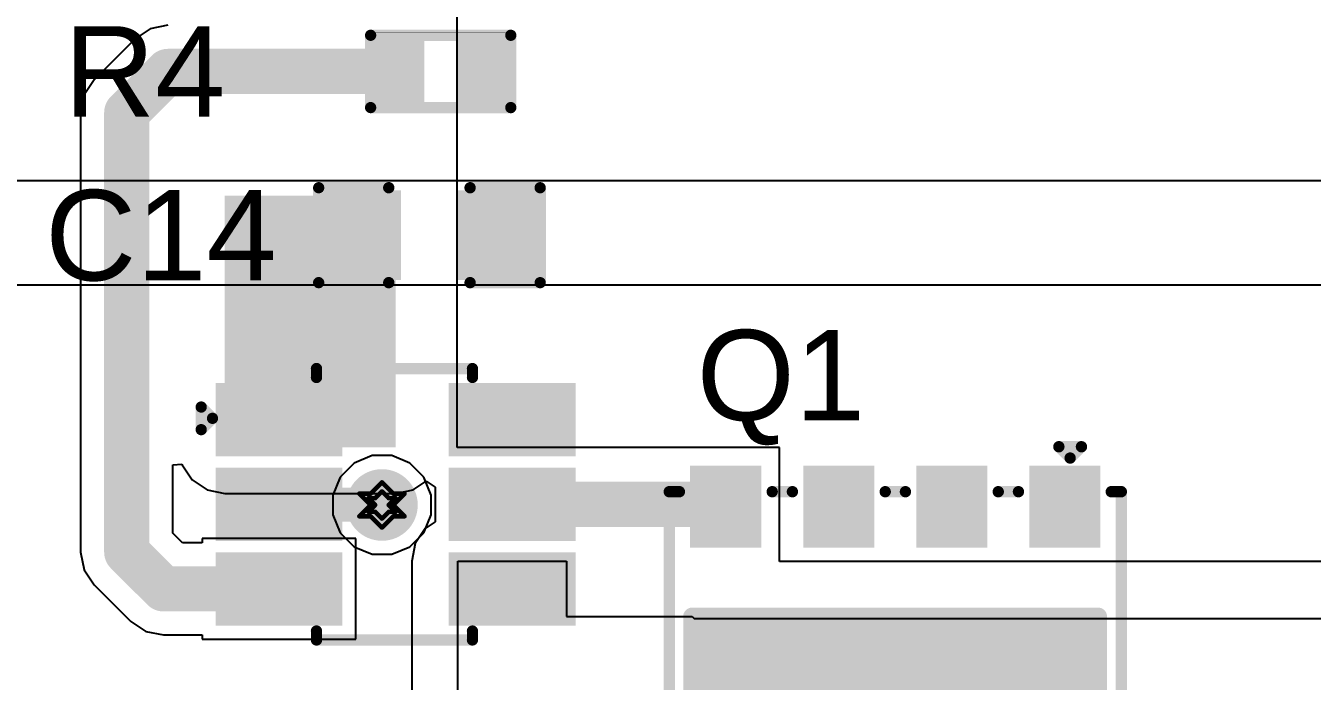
# Model space of a CAD drawing. Header units: inches. Extents: x -5 to 5328, y -4 to 5281.
# Drawn here: x 117.92 to 132.38, y 74.85 to 82.21 of the extents above; entities that cross this region are included whole.
import ezdxf

# ---------------------------------------------------------------- set-up
doc = ezdxf.new("R2010")
doc.units = ezdxf.units.IN
for name, color, linetype in [('Bottom Layer', 5, 'Continuous'), ('Bottom Solder', 6, 'Continuous'), ('Drill Drawing', 1, 'Continuous'), ('Layer 1', 16, 'Continuous'), ('Layer 2', 76, 'Continuous'), ('Top Layer', 1, 'Continuous'), ('Top Overlay', 2, 'Continuous'), ('Top Paste', 8, 'Continuous'), ('Top Solder', 216, 'Continuous'), ('Via Holes', 16, 'Continuous')]:
    doc.layers.add(name, color=color, linetype=linetype)
doc.styles.add('Arial', font='', dxfattribs={"height": 0.2})
doc.styles.get('Arial').set_extended_font_data('Arial')

# ---------------------------------------------------------------- blocks, each defined once
blk = doc.blocks.new('SOT_23_6_13')
at = {"layer": 'Top Layer'}
for points in [[(-1.92, 1.26), (-0.7, 1.26), (-0.7, 0.64), (-1.92, 0.64)], [(0.7, 1.26), (1.92, 1.26), (1.92, 0.64), (0.7, 0.64)], [(-1.92, 0.31), (-0.7, 0.31), (-0.7, -0.31), (-1.92, -0.31)], [(0.7, 0.31), (1.92, 0.31), (1.92, -0.31), (0.7, -0.31)], [(-1.92, -0.64), (-0.7, -0.64), (-0.7, -1.26), (-1.92, -1.26)], [(0.7, -0.64), (1.92, -0.64), (1.92, -1.26), (0.7, -1.26)]]:
    blk.add_hatch(color=1, dxfattribs=at).paths.add_polyline_path(points)
at = {"layer": 'Top Paste'}
for points in [[(-1.92, 1.26), (-0.7, 1.26), (-0.7, 0.64), (-1.92, 0.64)], [(0.7, 1.26), (1.92, 1.26), (1.92, 0.64), (0.7, 0.64)], [(-1.92, 0.31), (-0.7, 0.31), (-0.7, -0.31), (-1.92, -0.31)], [(0.7, 0.31), (1.92, 0.31), (1.92, -0.31), (0.7, -0.31)], [(-1.92, -0.64), (-0.7, -0.64), (-0.7, -1.26), (-1.92, -1.26)], [(0.7, -0.64), (1.92, -0.64), (1.92, -1.26), (0.7, -1.26)]]:
    blk.add_hatch(color=8, dxfattribs=at).paths.add_polyline_path(points)
at = {"layer": 'Top Solder'}
for points in [[(-2.022, 1.362), (-0.598, 1.362), (-0.598, 0.538), (-2.022, 0.538)], [(0.598, 1.362), (2.022, 1.362), (2.022, 0.538), (0.598, 0.538)], [(-2.022, 0.412), (-0.598, 0.412), (-0.598, -0.412), (-2.022, -0.412)], [(0.598, 0.412), (2.022, 0.412), (2.022, -0.412), (0.598, -0.412)], [(-2.022, -0.538), (-0.598, -0.538), (-0.598, -1.362), (-2.022, -1.362)], [(0.598, -0.538), (2.022, -0.538), (2.022, -1.362), (0.598, -1.362)]]:
    blk.add_hatch(color=216, dxfattribs=at).paths.add_polyline_path(points)
at = {"layer": 'Top Overlay'}
for points in [[(-0.889, 1.524, 0.127, 0.127, 0), (0.864, 1.524, 0.127, 0.127, 0)], [(-0.889, 1.424, 0.127, 0.127, 0), (-0.889, 1.524, 0.127, 0.127, 0)], [(0.864, 1.424, 0.127, 0.127, 0), (0.864, 1.524, 0.127, 0.127, 0)], [(-2.184, 1.092, 0.127, 0.127, 0), (-2.057, 0.965, 0.127, 0.127, 0)], [(-2.184, 0.838, 0.127, 0.127, 0), (-2.184, 1.092, 0.127, 0.127, 0)], [(-2.184, 0.838, 0.127, 0.127, 0), (-2.057, 0.965, 0.127, 0.127, 0)], [(-0.889, -1.524, 0.127, 0.127, 0), (-0.889, -1.424, 0.127, 0.127, 0)], [(0.864, -1.524, 0.127, 0.127, 0), (0.864, -1.424, 0.127, 0.127, 0)], [(-0.889, -1.524, 0.127, 0.127, 0), (0.864, -1.524, 0.127, 0.127, 0)]]:
    blk.add_lwpolyline(points, format="xyseb", dxfattribs=at)
for points in [[(-0.921, 1.524, 0.0635, 0.0635, 1), (-0.857, 1.524, 0.0635, 0.0635, 1)], [(-0.921, 1.524, 0.0635, 0.0635, 1), (-0.857, 1.524, 0.0635, 0.0635, 1)], [(-0.921, 1.424, 0.0635, 0.0635, 1), (-0.857, 1.424, 0.0635, 0.0635, 1)], [(0.832, 1.524, 0.0635, 0.0635, 1), (0.895, 1.524, 0.0635, 0.0635, 1)], [(0.832, 1.524, 0.0635, 0.0635, 1), (0.895, 1.524, 0.0635, 0.0635, 1)], [(0.832, 1.424, 0.0635, 0.0635, 1), (0.895, 1.424, 0.0635, 0.0635, 1)], [(-2.216, 1.092, 0.0635, 0.0635, 1), (-2.153, 1.092, 0.0635, 0.0635, 1)], [(-2.216, 1.092, 0.0635, 0.0635, 1), (-2.153, 1.092, 0.0635, 0.0635, 1)], [(-2.089, 0.965, 0.0635, 0.0635, 1), (-2.026, 0.965, 0.0635, 0.0635, 1)], [(-2.089, 0.965, 0.0635, 0.0635, 1), (-2.026, 0.965, 0.0635, 0.0635, 1)], [(-2.216, 0.838, 0.0635, 0.0635, 1), (-2.153, 0.838, 0.0635, 0.0635, 1)], [(-2.216, 0.838, 0.0635, 0.0635, 1), (-2.153, 0.838, 0.0635, 0.0635, 1)], [(-0.921, -1.424, 0.0635, 0.0635, 1), (-0.857, -1.424, 0.0635, 0.0635, 1)], [(0.832, -1.424, 0.0635, 0.0635, 1), (0.895, -1.424, 0.0635, 0.0635, 1)], [(-0.921, -1.524, 0.0635, 0.0635, 1), (-0.857, -1.524, 0.0635, 0.0635, 1)], [(-0.921, -1.524, 0.0635, 0.0635, 1), (-0.857, -1.524, 0.0635, 0.0635, 1)], [(0.832, -1.524, 0.0635, 0.0635, 1), (0.895, -1.524, 0.0635, 0.0635, 1)], [(0.832, -1.524, 0.0635, 0.0635, 1), (0.895, -1.524, 0.0635, 0.0635, 1)]]:
    blk.add_lwpolyline(points, format="xyseb", close=True, dxfattribs=at)
blk = doc.blocks.new('R___0402_96')
at = {"layer": 'Top Layer'}
for points in [[(-0.699, -0.318), (-0.699, 0.318), (-0.241, 0.318), (-0.241, -0.318)], [(0.241, -0.318), (0.241, 0.318), (0.699, 0.318), (0.699, -0.318)]]:
    blk.add_hatch(color=1, dxfattribs=at).paths.add_polyline_path(points)
at = {"layer": 'Top Paste'}
for points in [[(-0.699, -0.318), (-0.699, 0.318), (-0.241, 0.318), (-0.241, -0.318)], [(0.241, -0.318), (0.241, 0.318), (0.699, 0.318), (0.699, -0.318)]]:
    blk.add_hatch(color=8, dxfattribs=at).paths.add_polyline_path(points)
at = {"layer": 'Top Solder'}
for points in [[(-0.754, -0.373), (-0.754, 0.373), (-0.186, 0.373), (-0.186, -0.373)], [(0.186, -0.373), (0.186, 0.373), (0.754, 0.373), (0.754, -0.373)]]:
    blk.add_hatch(color=216, dxfattribs=at).paths.add_polyline_path(points)
at = {"layer": 'Top Overlay'}
for points in [[(0.787, 0.406, 0.127, 0.127, 0), (-0.787, 0.406, 0.127, 0.127, 0)], [(-0.787, 0.406, 0.127, 0.127, 0), (-0.787, -0.406, 0.127, 0.127, 0)], [(0.787, 0.406, 0.127, 0.127, 0), (0.787, -0.406, 0.127, 0.127, 0)], [(0.787, -0.406, 0.127, 0.127, 0), (-0.787, -0.406, 0.127, 0.127, 0)], [(0.813, -0.432, 0.00323, 0.00323, 0), (-0.813, -0.432, 0.00323, 0.00323, 0)]]:
    blk.add_lwpolyline(points, format="xyseb", dxfattribs=at)
for points in [[(-0.819, 0.406, 0.0635, 0.0635, 1), (-0.756, 0.406, 0.0635, 0.0635, 1)], [(-0.819, 0.406, 0.0635, 0.0635, 1), (-0.756, 0.406, 0.0635, 0.0635, 1)], [(0.756, 0.406, 0.0635, 0.0635, 1), (0.819, 0.406, 0.0635, 0.0635, 1)], [(0.756, 0.406, 0.0635, 0.0635, 1), (0.819, 0.406, 0.0635, 0.0635, 1)], [(-0.819, -0.406, 0.0635, 0.0635, 1), (-0.756, -0.406, 0.0635, 0.0635, 1)], [(-0.819, -0.406, 0.0635, 0.0635, 1), (-0.756, -0.406, 0.0635, 0.0635, 1)], [(-0.814, -0.432, 0.00161, 0.00161, 1), (-0.812, -0.432, 0.00161, 0.00161, 1)], [(0.756, -0.406, 0.0635, 0.0635, 1), (0.819, -0.406, 0.0635, 0.0635, 1)], [(0.756, -0.406, 0.0635, 0.0635, 1), (0.819, -0.406, 0.0635, 0.0635, 1)], [(0.812, -0.432, 0.00161, 0.00161, 1), (0.814, -0.432, 0.00161, 0.00161, 1)]]:
    blk.add_lwpolyline(points, format="xyseb", close=True, dxfattribs=at)
blk = doc.blocks.new('8_VSONP__5_6__102')
at = {"layer": 'Top Layer'}
for points in [[(-3.16, 1.557), (-3.16, 2.257), (-2.34, 2.257), (-2.34, 1.557)], [(-1.514, -2.28), (2.439, -2.28), (2.439, 2.28), (-1.514, 2.28)], [(3.1, 2.252), (3.1, 1.552), (2.4, 1.552), (2.4, 2.252)], [(-3.16, 0.287), (-3.16, 0.987), (-2.34, 0.987), (-2.34, 0.287)], [(3.1, 0.982), (3.1, 0.282), (2.4, 0.282), (2.4, 0.982)], [(-3.16, -0.983), (-3.16, -0.283), (-2.34, -0.283), (-2.34, -0.983)], [(3.1, -0.288), (3.1, -0.988), (2.4, -0.988), (2.4, -0.288)], [(-3.16, -2.253), (-3.16, -1.553), (-2.34, -1.553), (-2.34, -2.253)], [(3.1, -1.557), (3.1, -2.257), (2.4, -2.257), (2.4, -1.557)]]:
    blk.add_hatch(color=1, dxfattribs=at).paths.add_polyline_path(points)
at = {"layer": 'Top Solder'}
h = blk.add_hatch(color=216, dxfattribs=at)
edge = h.paths.add_edge_path()
edge.add_arc((-1.514, 2.28), 0.102, 90, 180)
edge.add_line((-1.616, 2.28), (-1.616, -2.28))
edge.add_arc((-1.514, -2.28), 0.102, 180, 270)
edge.add_line((-1.514, -2.381), (2.439, -2.381))
edge.add_arc((2.439, -2.28), 0.102, 270, 360)
edge.add_line((2.54, -2.28), (2.54, 2.28))
edge.add_arc((2.439, 2.28), 0.102, 0, 90)
edge.add_line((2.439, 2.382), (-1.514, 2.382))
for points in [[(-3.211, 1.507), (-3.211, 2.308), (-2.289, 2.308), (-2.289, 1.507)], [(3.151, 2.303), (3.151, 1.502), (2.349, 1.502), (2.349, 2.303)], [(-3.211, 0.237), (-3.211, 1.038), (-2.289, 1.038), (-2.289, 0.237)], [(3.151, 1.033), (3.151, 0.232), (2.349, 0.232), (2.349, 1.033)], [(-3.211, -1.033), (-3.211, -0.232), (-2.289, -0.232), (-2.289, -1.033)], [(3.151, -0.237), (3.151, -1.038), (2.349, -1.038), (2.349, -0.237)], [(-3.211, -2.303), (-3.211, -1.502), (-2.289, -1.502), (-2.289, -2.303)], [(3.151, -1.507), (3.151, -2.308), (2.349, -2.308), (2.349, -1.507)]]:
    blk.add_hatch(color=216, dxfattribs=at).paths.add_polyline_path(points)
at = {"layer": 'Top Overlay'}
for points in [[(3.052, 2.542, 0.127, 0.127, 0), (-2.917, 2.542, 0.127, 0.127, 0)], [(-2.917, 2.429, 0.127, 0.127, 0), (-2.917, 2.542, 0.127, 0.127, 0)], [(3.052, 2.423, 0.127, 0.127, 0), (3.052, 2.542, 0.127, 0.127, 0)], [(-3.422, 1.84, 0.127, 0.127, 0), (-3.422, 2.094, 0.127, 0.127, 0)], [(-3.295, 1.967, 0.127, 0.127, 0), (-3.422, 2.094, 0.127, 0.127, 0)], [(-3.422, 1.84, 0.127, 0.127, 0), (-3.295, 1.967, 0.127, 0.127, 0)], [(-2.917, 1.159, 0.127, 0.127, 0), (-2.917, 1.386, 0.127, 0.127, 0)], [(3.052, 1.153, 0.127, 0.127, 0), (3.052, 1.381, 0.127, 0.127, 0)], [(-2.917, -0.111, 0.127, 0.127, 0), (-2.917, 0.116, 0.127, 0.127, 0)], [(3.052, -0.117, 0.127, 0.127, 0), (3.052, 0.111, 0.127, 0.127, 0)], [(-2.917, -1.381, 0.127, 0.127, 0), (-2.917, -1.154, 0.127, 0.127, 0)], [(3.052, -1.376, 0.127, 0.127, 0), (3.052, -1.159, 0.127, 0.127, 0)], [(-2.917, -2.538, 0.127, 0.127, 0), (-2.917, -2.424, 0.127, 0.127, 0)], [(3.052, -2.538, 0.127, 0.127, 0), (3.052, -2.419, 0.127, 0.127, 0)], [(3.052, -2.538, 0.127, 0.127, 0), (-2.917, -2.538, 0.127, 0.127, 0)]]:
    blk.add_lwpolyline(points, format="xyseb", dxfattribs=at)
for points in [[(-2.949, 2.542, 0.0635, 0.0635, 1), (-2.885, 2.542, 0.0635, 0.0635, 1)], [(-2.949, 2.542, 0.0635, 0.0635, 1), (-2.885, 2.542, 0.0635, 0.0635, 1)], [(3.02, 2.542, 0.0635, 0.0635, 1), (3.084, 2.542, 0.0635, 0.0635, 1)], [(3.02, 2.542, 0.0635, 0.0635, 1), (3.084, 2.542, 0.0635, 0.0635, 1)], [(-2.949, 2.429, 0.0635, 0.0635, 1), (-2.885, 2.429, 0.0635, 0.0635, 1)], [(3.02, 2.423, 0.0635, 0.0635, 1), (3.084, 2.423, 0.0635, 0.0635, 1)], [(-3.454, 2.094, 0.0635, 0.0635, 1), (-3.39, 2.094, 0.0635, 0.0635, 1)], [(-3.454, 2.094, 0.0635, 0.0635, 1), (-3.39, 2.094, 0.0635, 0.0635, 1)], [(-3.327, 1.967, 0.0635, 0.0635, 1), (-3.263, 1.967, 0.0635, 0.0635, 1)], [(-3.327, 1.967, 0.0635, 0.0635, 1), (-3.263, 1.967, 0.0635, 0.0635, 1)], [(-3.454, 1.84, 0.0635, 0.0635, 1), (-3.39, 1.84, 0.0635, 0.0635, 1)], [(-3.454, 1.84, 0.0635, 0.0635, 1), (-3.39, 1.84, 0.0635, 0.0635, 1)], [(-2.949, 1.386, 0.0635, 0.0635, 1), (-2.885, 1.386, 0.0635, 0.0635, 1)], [(3.02, 1.381, 0.0635, 0.0635, 1), (3.084, 1.381, 0.0635, 0.0635, 1)], [(-2.949, 1.159, 0.0635, 0.0635, 1), (-2.885, 1.159, 0.0635, 0.0635, 1)], [(3.02, 1.153, 0.0635, 0.0635, 1), (3.084, 1.153, 0.0635, 0.0635, 1)], [(-2.949, 0.116, 0.0635, 0.0635, 1), (-2.885, 0.116, 0.0635, 0.0635, 1)], [(3.02, 0.111, 0.0635, 0.0635, 1), (3.084, 0.111, 0.0635, 0.0635, 1)], [(-2.949, -0.111, 0.0635, 0.0635, 1), (-2.885, -0.111, 0.0635, 0.0635, 1)], [(3.02, -0.117, 0.0635, 0.0635, 1), (3.084, -0.117, 0.0635, 0.0635, 1)], [(-2.949, -1.154, 0.0635, 0.0635, 1), (-2.885, -1.154, 0.0635, 0.0635, 1)], [(3.02, -1.159, 0.0635, 0.0635, 1), (3.084, -1.159, 0.0635, 0.0635, 1)], [(-2.949, -1.381, 0.0635, 0.0635, 1), (-2.885, -1.381, 0.0635, 0.0635, 1)], [(3.02, -1.376, 0.0635, 0.0635, 1), (3.084, -1.376, 0.0635, 0.0635, 1)], [(-2.949, -2.424, 0.0635, 0.0635, 1), (-2.885, -2.424, 0.0635, 0.0635, 1)], [(3.02, -2.419, 0.0635, 0.0635, 1), (3.084, -2.419, 0.0635, 0.0635, 1)], [(-2.949, -2.538, 0.0635, 0.0635, 1), (-2.885, -2.538, 0.0635, 0.0635, 1)], [(-2.949, -2.538, 0.0635, 0.0635, 1), (-2.885, -2.538, 0.0635, 0.0635, 1)], [(3.02, -2.538, 0.0635, 0.0635, 1), (3.084, -2.538, 0.0635, 0.0635, 1)], [(3.02, -2.538, 0.0635, 0.0635, 1), (3.084, -2.538, 0.0635, 0.0635, 1)]]:
    blk.add_lwpolyline(points, format="xyseb", close=True, dxfattribs=at)
blk = doc.blocks.new('C___0603_197')
at = {"layer": 'Top Layer'}
for points in [[(-0.381, 0.445), (-0.381, -0.445), (-1.143, -0.445), (-1.143, 0.445)], [(1.143, 0.445), (1.143, -0.445), (0.381, -0.445), (0.381, 0.445)]]:
    blk.add_hatch(color=1, dxfattribs=at).paths.add_polyline_path(points)
at = {"layer": 'Top Paste'}
for points in [[(-0.381, 0.445), (-0.381, -0.445), (-1.143, -0.445), (-1.143, 0.445)], [(1.143, 0.445), (1.143, -0.445), (0.381, -0.445), (0.381, 0.445)]]:
    blk.add_hatch(color=8, dxfattribs=at).paths.add_polyline_path(points)
at = {"layer": 'Top Solder'}
for points in [[(-0.321, 0.504), (-0.321, -0.504), (-1.203, -0.504), (-1.203, 0.504)], [(1.203, 0.504), (1.203, -0.504), (0.321, -0.504), (0.321, 0.504)]]:
    blk.add_hatch(color=216, dxfattribs=at).paths.add_polyline_path(points)
at = {"layer": 'Top Overlay'}
for points in [[(-1.245, 0.533, 0.127, 0.127, 0), (-0.457, 0.533, 0.127, 0.127, 0)], [(-1.245, -0.533, 0.127, 0.127, 0), (-1.245, 0.533, 0.127, 0.127, 0)], [(0.457, 0.533, 0.127, 0.127, 0), (1.245, 0.533, 0.127, 0.127, 0)], [(1.245, -0.533, 0.127, 0.127, 0), (1.245, 0.533, 0.127, 0.127, 0)], [(-1.245, -0.533, 0.127, 0.127, 0), (-0.457, -0.533, 0.127, 0.127, 0)], [(0.457, -0.533, 0.127, 0.127, 0), (1.245, -0.533, 0.127, 0.127, 0)]]:
    blk.add_lwpolyline(points, format="xyseb", dxfattribs=at)
for points in [[(-1.276, 0.533, 0.0635, 0.0635, 1), (-1.213, 0.533, 0.0635, 0.0635, 1)], [(-1.276, 0.533, 0.0635, 0.0635, 1), (-1.213, 0.533, 0.0635, 0.0635, 1)], [(-0.489, 0.533, 0.0635, 0.0635, 1), (-0.425, 0.533, 0.0635, 0.0635, 1)], [(0.425, 0.533, 0.0635, 0.0635, 1), (0.489, 0.533, 0.0635, 0.0635, 1)], [(1.213, 0.533, 0.0635, 0.0635, 1), (1.276, 0.533, 0.0635, 0.0635, 1)], [(1.213, 0.533, 0.0635, 0.0635, 1), (1.276, 0.533, 0.0635, 0.0635, 1)], [(-1.276, -0.533, 0.0635, 0.0635, 1), (-1.213, -0.533, 0.0635, 0.0635, 1)], [(-1.276, -0.533, 0.0635, 0.0635, 1), (-1.213, -0.533, 0.0635, 0.0635, 1)], [(-0.489, -0.533, 0.0635, 0.0635, 1), (-0.425, -0.533, 0.0635, 0.0635, 1)], [(0.425, -0.533, 0.0635, 0.0635, 1), (0.489, -0.533, 0.0635, 0.0635, 1)], [(1.213, -0.533, 0.0635, 0.0635, 1), (1.276, -0.533, 0.0635, 0.0635, 1)], [(1.213, -0.533, 0.0635, 0.0635, 1), (1.276, -0.533, 0.0635, 0.0635, 1)]]:
    blk.add_lwpolyline(points, format="xyseb", close=True, dxfattribs=at)

msp = doc.modelspace()

# ---------------------------------------------------------------- hatches: boundary and pattern name
at = {"layer": 'Bottom Layer'}
h = msp.add_hatch(color=5, dxfattribs=at)
edge = h.paths.add_edge_path()
edge.add_arc((121.925, 76.827), 0.3, 0, 360)
at = {"layer": 'Bottom Solder'}
h = msp.add_hatch(color=6, dxfattribs=at)
edge = h.paths.add_edge_path()
edge.add_arc((121.925, 76.827), 0.402, 0, 360)
at = {"layer": 'Layer 1'}
h = msp.add_hatch(color=16, dxfattribs=at)
edge = h.paths.add_edge_path()
edge.add_arc((121.925, 76.827), 0.3, 0, 360)
at = {"layer": 'Layer 2'}
h = msp.add_hatch(color=76, dxfattribs=at)
edge = h.paths.add_edge_path()
edge.add_arc((121.925, 76.827), 0.3, 0, 360)
at = {"layer": 'Top Layer'}
msp.add_hatch(color=1, dxfattribs=at).paths.add_polyline_path([(120.158, 77.475), (122.077, 77.475), (122.077, 80.301), (120.158, 80.301)])
h = msp.add_hatch(color=1, dxfattribs=at)
edge = h.paths.add_edge_path()
edge.add_arc((121.925, 76.827), 0.3, 0, 360)
at = {"layer": 'Top Solder'}
h = msp.add_hatch(color=216, dxfattribs=at)
edge = h.paths.add_edge_path()
edge.add_arc((121.925, 76.827), 0.402, 0, 360)
at = {"layer": 'Via Holes'}
h = msp.add_hatch(color=7, dxfattribs=at)
edge = h.paths.add_edge_path()
edge.add_arc((121.925, 76.827), 0.15, 0, 360)

# ---------------------------------------------------------------- linework, layer by layer
at = {"layer": 'Drill Drawing'}
for points in [[(121.798, 76.954, 0.0508, 0.0508, 0), (121.925, 77.081, 0.0508, 0.0508, 0)], [(121.925, 77.081, 0.0508, 0.0508, 0), (122.052, 76.954, 0.0508, 0.0508, 0)], [(121.671, 76.954, 0.0508, 0.0508, 0), (121.798, 76.827, 0.0508, 0.0508, 0)], [(121.671, 76.954, 0.0508, 0.0508, 0), (121.798, 76.954, 0.0508, 0.0508, 0)], [(121.772, 76.903, 0.0508, 0.0508, 0), (121.849, 76.827, 0.0508, 0.0508, 0)], [(121.772, 76.903, 0.0508, 0.0508, 0), (121.849, 76.903, 0.0508, 0.0508, 0)], [(121.849, 76.903, 0.0508, 0.0508, 0), (121.925, 76.979, 0.0508, 0.0508, 0)], [(121.925, 76.979, 0.0508, 0.0508, 0), (122.001, 76.903, 0.0508, 0.0508, 0)], [(122.001, 76.903, 0.0508, 0.0508, 0), (122.077, 76.903, 0.0508, 0.0508, 0)], [(122.001, 76.827, 0.0508, 0.0508, 0), (122.077, 76.903, 0.0508, 0.0508, 0)], [(122.052, 76.954, 0.0508, 0.0508, 0), (122.179, 76.954, 0.0508, 0.0508, 0)], [(122.052, 76.827, 0.0508, 0.0508, 0), (122.179, 76.954, 0.0508, 0.0508, 0)], [(121.671, 76.7, 0.0508, 0.0508, 0), (121.798, 76.827, 0.0508, 0.0508, 0)], [(121.772, 76.75, 0.0508, 0.0508, 0), (121.849, 76.827, 0.0508, 0.0508, 0)], [(121.772, 76.75, 0.0508, 0.0508, 0), (121.849, 76.75, 0.0508, 0.0508, 0)], [(121.849, 76.75, 0.0508, 0.0508, 0), (121.925, 76.674, 0.0508, 0.0508, 0)], [(121.925, 76.674, 0.0508, 0.0508, 0), (122.001, 76.75, 0.0508, 0.0508, 0)], [(122.001, 76.827, 0.0508, 0.0508, 0), (122.077, 76.75, 0.0508, 0.0508, 0)], [(122.001, 76.75, 0.0508, 0.0508, 0), (122.077, 76.75, 0.0508, 0.0508, 0)], [(122.052, 76.827, 0.0508, 0.0508, 0), (122.179, 76.7, 0.0508, 0.0508, 0)], [(121.671, 76.7, 0.0508, 0.0508, 0), (121.798, 76.7, 0.0508, 0.0508, 0)], [(121.798, 76.7, 0.0508, 0.0508, 0), (121.925, 76.573, 0.0508, 0.0508, 0)], [(121.925, 76.573, 0.0508, 0.0508, 0), (122.052, 76.7, 0.0508, 0.0508, 0)], [(122.052, 76.7, 0.0508, 0.0508, 0), (122.179, 76.7, 0.0508, 0.0508, 0)]]:
    msp.add_lwpolyline(points, format="xyseb", dxfattribs=at)
for points in [[(121.912, 77.081, 0.0254, 0.0254, 1), (121.937, 77.081, 0.0254, 0.0254, 1)], [(121.912, 77.081, 0.0254, 0.0254, 1), (121.937, 77.081, 0.0254, 0.0254, 1)], [(121.658, 76.954, 0.0254, 0.0254, 1), (121.683, 76.954, 0.0254, 0.0254, 1)], [(121.658, 76.954, 0.0254, 0.0254, 1), (121.683, 76.954, 0.0254, 0.0254, 1)], [(121.76, 76.903, 0.0254, 0.0254, 1), (121.785, 76.903, 0.0254, 0.0254, 1)], [(121.76, 76.903, 0.0254, 0.0254, 1), (121.785, 76.903, 0.0254, 0.0254, 1)], [(121.785, 76.954, 0.0254, 0.0254, 1), (121.81, 76.954, 0.0254, 0.0254, 1)], [(121.785, 76.954, 0.0254, 0.0254, 1), (121.81, 76.954, 0.0254, 0.0254, 1)], [(121.836, 76.903, 0.0254, 0.0254, 1), (121.861, 76.903, 0.0254, 0.0254, 1)], [(121.836, 76.903, 0.0254, 0.0254, 1), (121.861, 76.903, 0.0254, 0.0254, 1)], [(121.912, 76.979, 0.0254, 0.0254, 1), (121.937, 76.979, 0.0254, 0.0254, 1)], [(121.912, 76.979, 0.0254, 0.0254, 1), (121.937, 76.979, 0.0254, 0.0254, 1)], [(121.988, 76.903, 0.0254, 0.0254, 1), (122.014, 76.903, 0.0254, 0.0254, 1)], [(121.988, 76.903, 0.0254, 0.0254, 1), (122.014, 76.903, 0.0254, 0.0254, 1)], [(122.039, 76.954, 0.0254, 0.0254, 1), (122.064, 76.954, 0.0254, 0.0254, 1)], [(122.039, 76.954, 0.0254, 0.0254, 1), (122.064, 76.954, 0.0254, 0.0254, 1)], [(122.064, 76.903, 0.0254, 0.0254, 1), (122.09, 76.903, 0.0254, 0.0254, 1)], [(122.064, 76.903, 0.0254, 0.0254, 1), (122.09, 76.903, 0.0254, 0.0254, 1)], [(122.166, 76.954, 0.0254, 0.0254, 1), (122.191, 76.954, 0.0254, 0.0254, 1)], [(122.166, 76.954, 0.0254, 0.0254, 1), (122.191, 76.954, 0.0254, 0.0254, 1)], [(121.76, 76.75, 0.0254, 0.0254, 1), (121.785, 76.75, 0.0254, 0.0254, 1)], [(121.76, 76.75, 0.0254, 0.0254, 1), (121.785, 76.75, 0.0254, 0.0254, 1)], [(121.785, 76.827, 0.0254, 0.0254, 1), (121.81, 76.827, 0.0254, 0.0254, 1)], [(121.785, 76.827, 0.0254, 0.0254, 1), (121.81, 76.827, 0.0254, 0.0254, 1)], [(121.836, 76.827, 0.0254, 0.0254, 1), (121.861, 76.827, 0.0254, 0.0254, 1)], [(121.836, 76.827, 0.0254, 0.0254, 1), (121.861, 76.827, 0.0254, 0.0254, 1)], [(121.836, 76.75, 0.0254, 0.0254, 1), (121.861, 76.75, 0.0254, 0.0254, 1)], [(121.836, 76.75, 0.0254, 0.0254, 1), (121.861, 76.75, 0.0254, 0.0254, 1)], [(121.988, 76.827, 0.0254, 0.0254, 1), (122.014, 76.827, 0.0254, 0.0254, 1)], [(121.988, 76.827, 0.0254, 0.0254, 1), (122.014, 76.827, 0.0254, 0.0254, 1)], [(121.988, 76.75, 0.0254, 0.0254, 1), (122.014, 76.75, 0.0254, 0.0254, 1)], [(121.988, 76.75, 0.0254, 0.0254, 1), (122.014, 76.75, 0.0254, 0.0254, 1)], [(122.039, 76.827, 0.0254, 0.0254, 1), (122.064, 76.827, 0.0254, 0.0254, 1)], [(122.039, 76.827, 0.0254, 0.0254, 1), (122.064, 76.827, 0.0254, 0.0254, 1)], [(122.064, 76.75, 0.0254, 0.0254, 1), (122.09, 76.75, 0.0254, 0.0254, 1)], [(122.064, 76.75, 0.0254, 0.0254, 1), (122.09, 76.75, 0.0254, 0.0254, 1)], [(121.658, 76.7, 0.0254, 0.0254, 1), (121.683, 76.7, 0.0254, 0.0254, 1)], [(121.658, 76.7, 0.0254, 0.0254, 1), (121.683, 76.7, 0.0254, 0.0254, 1)], [(121.785, 76.7, 0.0254, 0.0254, 1), (121.81, 76.7, 0.0254, 0.0254, 1)], [(121.785, 76.7, 0.0254, 0.0254, 1), (121.81, 76.7, 0.0254, 0.0254, 1)], [(121.912, 76.674, 0.0254, 0.0254, 1), (121.937, 76.674, 0.0254, 0.0254, 1)], [(121.912, 76.674, 0.0254, 0.0254, 1), (121.937, 76.674, 0.0254, 0.0254, 1)], [(122.039, 76.7, 0.0254, 0.0254, 1), (122.064, 76.7, 0.0254, 0.0254, 1)], [(122.039, 76.7, 0.0254, 0.0254, 1), (122.064, 76.7, 0.0254, 0.0254, 1)], [(122.166, 76.7, 0.0254, 0.0254, 1), (122.191, 76.7, 0.0254, 0.0254, 1)], [(122.166, 76.7, 0.0254, 0.0254, 1), (122.191, 76.7, 0.0254, 0.0254, 1)], [(121.912, 76.573, 0.0254, 0.0254, 1), (121.937, 76.573, 0.0254, 0.0254, 1)], [(121.912, 76.573, 0.0254, 0.0254, 1), (121.937, 76.573, 0.0254, 0.0254, 1)]]:
    msp.add_lwpolyline(points, format="xyseb", close=True, dxfattribs=at)
at = {"layer": 'Layer 2'}
for p, q in [((143.466, 80.467), (107.493, 80.467)), ((107.493, 79.299), (145.121, 79.299)), ((121.815, 77.381), (121.611, 77.296)), ((122.035, 77.381), (121.815, 77.381)), ((122.239, 77.296), (122.035, 77.381)), ((121.611, 77.296), (121.455, 77.14)), ((122.394, 77.14), (122.239, 77.296)), ((121.455, 77.14), (121.371, 76.937)), ((122.479, 76.937), (122.394, 77.14)), ((121.371, 76.937), (121.371, 76.716)), ((122.479, 76.716), (122.479, 76.937)), ((121.371, 76.716), (121.455, 76.513)), ((122.394, 76.513), (122.479, 76.716)), ((121.455, 76.513), (121.611, 76.357)), ((122.239, 76.357), (122.394, 76.513)), ((121.611, 76.357), (121.815, 76.273)), ((122.035, 76.273), (122.239, 76.357)), ((121.815, 76.273), (122.035, 76.273))]:
    msp.add_line(p, q, dxfattribs=at)
at = {"layer": 'Top Layer'}
for p, q in [((122.77, 77.474), (122.77, 89.972)), ((119.321, 82.175), (119.153, 82.062)), ((119.519, 82.214), (119.321, 82.175)), ((119.153, 82.062), (118.691, 81.601)), ((118.691, 81.601), (118.579, 81.433)), ((118.579, 81.433), (118.539, 81.234)), ((118.539, 81.234), (118.539, 76.297)), ((126.392, 77.474), (122.77, 77.474)), ((126.392, 76.191), (126.392, 77.474)), ((119.575, 77.277), (119.677, 77.287)), ((119.575, 76.512), (119.575, 77.277)), ((119.677, 77.287), (119.679, 77.277)), ((119.679, 77.277), (119.791, 77.108)), ((119.791, 77.108), (119.959, 76.996)), ((122.275, 76.996), (122.423, 77.095)), ((122.423, 77.095), (122.524, 77.028)), ((119.959, 76.996), (120.158, 76.957)), ((120.158, 76.957), (122.077, 76.957)), ((122.077, 76.957), (122.275, 76.996)), ((122.524, 77.028), (122.524, 76.636)), ((122.524, 76.636), (122.411, 76.561)), ((119.684, 76.403), (119.575, 76.512)), ((122.411, 76.561), (122.299, 76.393)), ((119.904, 76.403), (119.684, 76.403)), ((121.632, 76.449), (119.904, 76.449)), ((119.904, 76.449), (119.904, 76.403)), ((121.632, 75.321), (121.632, 76.449)), ((122.299, 76.393), (122.26, 76.195)), ((118.539, 76.297), (118.579, 76.099)), ((122.26, 76.195), (122.26, 60.951)), ((122.778, 60.951), (122.778, 76.195)), ((122.778, 76.195), (123.998, 76.195)), ((123.998, 76.195), (123.998, 75.573)), ((140.435, 76.191), (126.392, 76.191)), ((118.579, 76.099), (118.691, 75.931)), ((118.691, 75.931), (119.103, 75.518)), ((119.103, 75.518), (119.103, 75.518)), ((119.103, 75.518), (119.271, 75.406)), ((123.998, 75.573), (125.411, 75.573)), ((125.411, 75.573), (125.433, 75.552)), ((125.433, 75.552), (140.435, 75.552)), ((119.271, 75.406), (119.47, 75.367)), ((119.47, 75.367), (119.904, 75.367)), ((119.904, 75.367), (119.904, 75.321)), ((119.904, 75.321), (121.632, 75.321))]:
    msp.add_line(p, q, dxfattribs=at)
for points in [[(119.057, 81.234, 0.508, 0.508, 0), (119.519, 81.696, 0.508, 0.508, 0)], [(119.519, 81.696, 0.508, 0.508, 0), (122.028, 81.696, 0.508, 0.508, 0)], [(119.057, 76.297, 0.508, 0.508, 0), (119.057, 81.234, 0.508, 0.508, 0)], [(123.388, 76.835, 0.508, 0.508, 0), (125.763, 76.835, 0.508, 0.508, 0)], [(120.768, 76.835, 0.381, 0.381, 0), (120.772, 76.831, 0.381, 0.381, 0)], [(120.772, 76.831, 0.381, 0.381, 0), (121.921, 76.831, 0.381, 0.381, 0)], [(121.921, 76.831, 0.381, 0.381, 0), (121.925, 76.827, 0.381, 0.381, 0)], [(125.763, 76.835, 0.254, 0.254, 0), (125.788, 76.809, 0.254, 0.254, 0)], [(119.057, 76.297, 0.508, 0.508, 0), (119.47, 75.885, 0.508, 0.508, 0)], [(119.47, 75.885, 0.508, 0.508, 0), (120.768, 75.885, 0.508, 0.508, 0)]]:
    msp.add_lwpolyline(points, format="xyseb", dxfattribs=at)
for points in [[(119.392, 81.696, 0.254, 0.254, 1), (119.646, 81.696, 0.254, 0.254, 1)], [(119.392, 81.696, 0.254, 0.254, 1), (119.646, 81.696, 0.254, 0.254, 1)], [(121.901, 81.696, 0.254, 0.254, 1), (122.155, 81.696, 0.254, 0.254, 1)], [(118.93, 81.234, 0.254, 0.254, 1), (119.184, 81.234, 0.254, 0.254, 1)], [(118.93, 81.234, 0.254, 0.254, 1), (119.184, 81.234, 0.254, 0.254, 1)], [(123.261, 76.835, 0.254, 0.254, 1), (123.515, 76.835, 0.254, 0.254, 1)], [(125.636, 76.835, 0.254, 0.254, 1), (125.89, 76.835, 0.254, 0.254, 1)], [(120.672, 76.835, 0.191, 0.191, 1), (120.863, 76.835, 0.191, 0.191, 1)], [(120.676, 76.831, 0.191, 0.191, 1), (120.867, 76.831, 0.191, 0.191, 1)], [(120.676, 76.831, 0.191, 0.191, 1), (120.867, 76.831, 0.191, 0.191, 1)], [(121.826, 76.831, 0.191, 0.191, 1), (122.016, 76.831, 0.191, 0.191, 1)], [(121.826, 76.831, 0.191, 0.191, 1), (122.016, 76.831, 0.191, 0.191, 1)], [(121.83, 76.827, 0.191, 0.191, 1), (122.02, 76.827, 0.191, 0.191, 1)], [(125.699, 76.835, 0.127, 0.127, 1), (125.826, 76.835, 0.127, 0.127, 1)], [(125.725, 76.809, 0.127, 0.127, 1), (125.852, 76.809, 0.127, 0.127, 1)], [(118.93, 76.297, 0.254, 0.254, 1), (119.184, 76.297, 0.254, 0.254, 1)], [(118.93, 76.297, 0.254, 0.254, 1), (119.184, 76.297, 0.254, 0.254, 1)], [(119.343, 75.885, 0.254, 0.254, 1), (119.597, 75.885, 0.254, 0.254, 1)], [(119.343, 75.885, 0.254, 0.254, 1), (119.597, 75.885, 0.254, 0.254, 1)], [(120.641, 75.885, 0.254, 0.254, 1), (120.895, 75.885, 0.254, 0.254, 1)]]:
    msp.add_lwpolyline(points, format="xyseb", close=True, dxfattribs=at)

# ---------------------------------------------------------------- block references
for name, p, rotation in [('R___0402_96', (122.585, 81.696), 180), ('8_VSONP__5_6__102', (127.691, 74.059), 270)]:
    msp.add_blockref(name, p, dxfattribs=dict(rotation=rotation))
for name, p in [('C___0603_197', (122.458, 79.857)), ('SOT_23_6_13', (122.078, 76.835))]:
    msp.add_blockref(name, p)

# ---------------------------------------------------------------- texts
at = {"layer": 'Top Overlay', "style": 'Arial'}
for s, p in [('R4', (118.35, 81.188)), ('C14', (118.139, 79.349)), ('Q1', (125.461, 77.777))]:
    msp.add_text(s, height=1.016, dxfattribs=at).set_placement(p)

doc.saveas('drawing.dxf')
